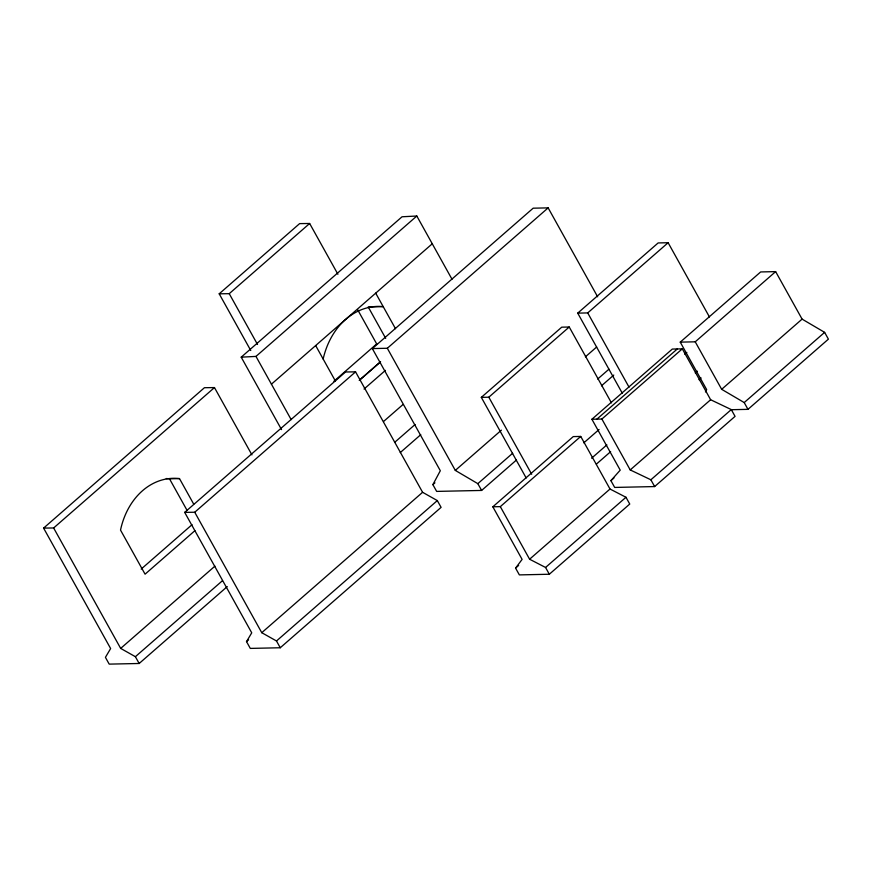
<?xml version="1.0" encoding="UTF-8"?>
<svg xmlns="http://www.w3.org/2000/svg" width="872" height="872" viewBox="0 0 872 872"><rect width="100%" height="100%" fill="white"/><g stroke="black" fill="none" stroke-linecap="round" stroke-linejoin="round"><path stroke-width="1.31" d="M516.442 460.035L481.617 490.435L436.654 491.405L432.883 484.625L440.316 470.727L372.333 348.582L533.163 208.19L548.15 207.874L597.647 296.807M705.448 391.953L706.68 389.631L680.247 342.14L760.657 271.944L775.644 271.617L802.087 319.119L824.629 332.363L828.4 339.154L747.98 409.35L730.791 409.72M246.514 641.618L251.736 632.821L184.69 512.376L345.53 371.984L355.558 371.853L422.593 492.298L437.319 500.583L441.101 507.362L280.261 647.754L250.297 648.408L246.514 641.618L248.564 639.83M515.581 568.108L522.099 559.388L492.833 506.796L573.253 436.6L580.741 436.436L610.008 489.029L625.976 497.269L629.748 504.049L549.327 574.245L519.363 574.899L515.581 568.108L518.633 565.438M610.901 480.646L620.221 470.15L591.903 419.258L672.312 349.062L682.307 348.844L710.636 399.736L731.281 409.589L735.063 416.369L654.643 486.565L614.684 487.437L610.901 480.646L613.964 477.987M250.755 350.49L219.199 293.81L299.619 223.614L309.647 223.483L337.911 274.255M219.199 293.81L229.238 293.679L309.647 223.483M227.265 586.584L139.171 663.483L109.196 664.126L105.425 657.346L110.635 648.55L43.6 528.105L204.43 387.713L214.468 387.571L251.932 454.879M281.536 429.613L241.217 357.171L402.047 216.779L416.816 216.016L451.99 279.225M43.6 528.105L53.639 527.963L214.468 387.571M241.217 357.171L255.976 356.408L416.816 216.016M271.432 384.171L432.261 243.779M333.932 381.249L376.693 343.928L357.629 309.68M184.69 512.376L194.729 512.245L355.558 371.853M372.333 348.582L387.321 348.266L548.15 207.874M141.188 569.067L192.025 524.693M359.853 379.756L380.214 361.989M359.242 380.465L380.606 361.815M194.892 530.688L145.068 574.179L120.521 530.078A70.588 56.146 88.8 0 1 179.49 478.597L193.704 504.136M364.049 389.032L385.424 370.371M53.639 527.963L120.674 648.408L214.915 566.146M383.538 421.503L403.006 404.521M120.674 648.408L135.389 656.692L222.469 580.687M394.613 442.398L415.094 424.511M400.27 452.568L420.762 434.692M526.176 477.965L481.322 397.37L561.732 327.174L569.231 327.011L611.446 402.864M622.314 393.25L577.722 313.135L658.142 242.939L668.126 242.721L709.437 316.939M481.322 397.37L488.811 397.207L569.231 327.011M577.722 313.135L587.717 312.917L668.126 242.721M194.729 512.245L261.764 632.691L422.593 492.298M432.883 484.625L434.932 482.837M387.321 348.266L455.304 470.4L501.4 430.158M585.395 356.833L596.666 347.002M261.764 632.691L276.489 640.975L437.319 500.583M455.304 470.4L477.834 483.655L512.671 453.244M597.691 379.026L608.961 369.194M601.473 385.816L613.768 375.08M596.895 419.149L677.315 348.953M492.833 506.796L500.321 506.632L580.741 436.436M591.903 419.258L601.887 419.04L682.307 348.844M680.247 342.14L695.235 341.813L775.644 271.617M684.803 354.206L686.842 352.43M583.793 442.856L599.064 429.525M591.608 458.203L606.879 444.873M695.267 372.944L697.306 371.167M596.404 464.1L610.651 451.663M699.05 379.723L701.088 377.947M695.235 341.813L721.667 389.315L802.087 319.119M601.887 419.04L630.216 469.932L710.636 399.736M500.321 506.632L529.598 559.225L610.008 489.029M529.598 559.225L545.556 567.465L625.976 497.269M630.216 469.932L650.872 479.785L731.281 409.589M721.667 389.315L744.208 402.559L824.629 332.363M166.247 478.543A70.588 56.146 88.8 0 1 169.506 478.815L179.49 478.597M744.208 402.559L747.98 409.35M587.717 312.917L629.017 387.135M650.872 479.785L654.643 486.565M488.811 397.207L531.691 474.248M545.556 567.465L549.327 574.245M375.701 293.156L395.507 328.722M477.834 483.655L481.617 490.435M385.697 338.358L368.213 306.933L383.19 306.606A73.357 58.348 88.8 0 0 323.152 359.024M315.664 345.563L335.458 381.129M229.238 293.679L257.502 344.451M255.976 356.408L291.161 419.617M276.489 640.975L280.261 647.754M169.506 478.815L186.946 510.153M135.389 656.692L139.171 663.483"/></g></svg>
